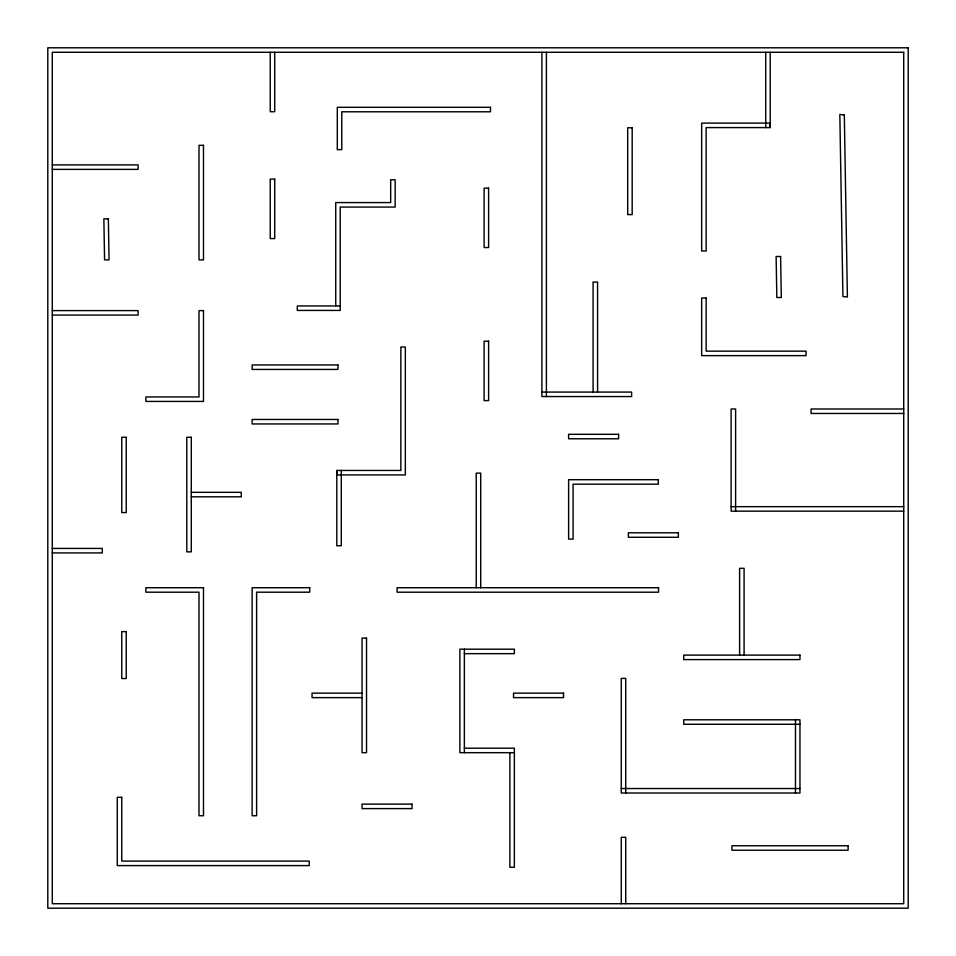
<?xml version="1.0" encoding="UTF-8"?>
<svg xmlns="http://www.w3.org/2000/svg" width="956" height="956" viewBox="0 0 956 956"><rect width="100%" height="100%" fill="white"/><g stroke="black" fill="none" stroke-linecap="round" stroke-linejoin="round"><path stroke-width="1.43" d="M336.799 470.448L336.799 474.929L405.344 474.929L405.344 347.028L400.863 347.028L400.863 470.448L336.799 470.448L336.799 545.756L341.28 545.756L341.28 470.448M770.213 127.59L770.213 123.109L701.668 123.109L701.668 250.998L706.149 250.998L706.149 127.59L770.213 127.59L770.213 52.281M52.281 164.898L138.106 164.898L138.106 169.379L52.281 169.379M340.216 305.944L297.304 305.944L297.304 310.425L340.216 310.425L340.216 207.058L395.163 207.058L395.163 179.776L390.681 179.776L390.681 202.576L335.735 202.576L335.735 305.944M52.281 310.604L138.106 310.604L138.106 315.086L52.281 315.086M541.909 392.08L631.617 392.08L631.617 396.561L541.909 396.561L541.909 52.281M903.719 408.989L811.082 408.989L811.082 413.47L903.719 413.47M191.284 492.328L241.282 492.328L241.282 496.809L191.284 496.809M731.125 506.668L903.719 506.668M903.719 511.149L731.125 511.149L731.125 408.989L735.606 408.989L735.606 511.149M52.281 548.433L102.28 548.433L102.28 552.915L52.281 552.915M464.365 653.665L514.364 653.665L514.364 649.184L459.884 649.184L459.884 752.683L514.364 752.683M362.049 693.148L312.062 693.148L312.062 697.629L362.049 697.629M799.957 724.278L683.731 724.278L683.731 719.796L799.957 719.796L799.957 793.014L621.257 793.014L621.257 678.413L625.738 678.413L625.738 793.014M464.365 748.201L514.364 748.201L514.364 867.283L509.883 867.283L509.883 752.683M621.257 788.533L799.957 788.533M795.476 719.796L795.476 793.014M765.732 52.281L765.732 127.59M744.091 655.111L744.091 568.318L739.609 568.318L739.609 655.111M625.738 903.719L625.738 837.301L621.257 837.301L621.257 903.719M597.572 392.08L597.572 282.068L593.09 282.068L593.09 392.08M546.39 52.281L546.39 396.561M480.713 587.713L480.713 473.124L476.231 473.124L476.231 587.713M464.365 649.184L464.365 752.683M274.719 52.281L274.719 111.709L270.237 111.709L270.237 52.281M908.2 47.8L47.8 47.8L47.8 908.2L908.2 908.2L908.2 47.8M903.719 52.281L52.281 52.281L52.281 903.719L903.719 903.719L903.719 52.281M490.488 107.311L337.301 107.311L337.301 149.65L341.782 149.65L341.782 111.792L490.488 111.792L490.488 107.311M632.179 127.781L627.698 127.781L627.698 214.586L632.179 214.586L632.179 127.781M203.485 145.324L199.003 145.324L199.003 259.913L203.485 259.913L203.485 145.324M274.719 179.142L270.237 179.142L270.237 238.57L274.719 238.57L274.719 179.142M488.6 188.117L484.118 188.117L484.118 247.544L488.6 247.544L488.6 188.117M706.149 298.033L701.668 298.033L701.668 355.632L806.063 355.632L806.063 351.151L706.149 351.151L706.149 298.033M203.485 310.604L199.003 310.604L199.003 396.943L145.886 396.943L145.886 401.424L203.485 401.424L203.485 310.604M488.6 341.184L484.118 341.184L484.118 400.6L488.6 400.6L488.6 341.184M337.958 364.953L252.133 364.953L252.133 369.434L337.958 369.434L337.958 364.953M337.958 419.469L252.133 419.469L252.133 423.95L337.958 423.95L337.958 419.469M618.604 434.299L568.605 434.299L568.605 438.78L618.604 438.78L618.604 434.299M126.228 437.274L121.747 437.274L121.747 512.583L126.228 512.583L126.228 437.274M191.284 437.274L186.802 437.274L186.802 551.863L191.284 551.863L191.284 437.274M658.326 479.697L568.617 479.697L568.617 539.112L573.086 539.112L573.086 484.178L658.326 484.178L658.326 479.697M678.378 532.791L628.379 532.791L628.379 537.272L678.378 537.272L678.378 532.791M203.485 587.713L145.886 587.713L145.886 592.194L199.003 592.194L199.003 815.755L203.485 815.755L203.485 587.713M309.72 587.713L252.133 587.713L252.133 815.755L256.614 815.755L256.614 592.194L309.72 592.194L309.72 587.713M658.541 587.713L397.087 587.713L397.087 592.194L658.541 592.194L658.541 587.713M126.228 631.593L121.747 631.593L121.747 678.533L126.228 678.533L126.228 631.593M366.53 638.082L362.049 638.082L362.049 752.683L366.53 752.683L366.53 638.082M799.957 655.111L683.731 655.111L683.731 659.592L799.957 659.592L799.957 655.111M563.526 693.148L513.539 693.148L513.539 697.629L563.526 697.629L563.526 693.148M121.747 797.316L117.265 797.316L117.265 865.586L309.242 865.586L309.242 861.105L121.747 861.105L121.747 797.316M412.048 804.127L362.049 804.127L362.049 808.609L412.048 808.609L412.048 804.127M848.127 845.749L731.902 845.749L731.902 850.231L848.127 850.231L848.127 845.749M108.351 218.888L103.869 218.84L104.562 259.865L109.044 259.913L108.351 218.888M780.61 256.531L776.129 256.483L776.822 297.507L781.303 297.555L780.61 256.531M844.315 114.959L839.834 114.457L842.917 296.515L847.398 297.005L844.315 114.959"/></g></svg>
